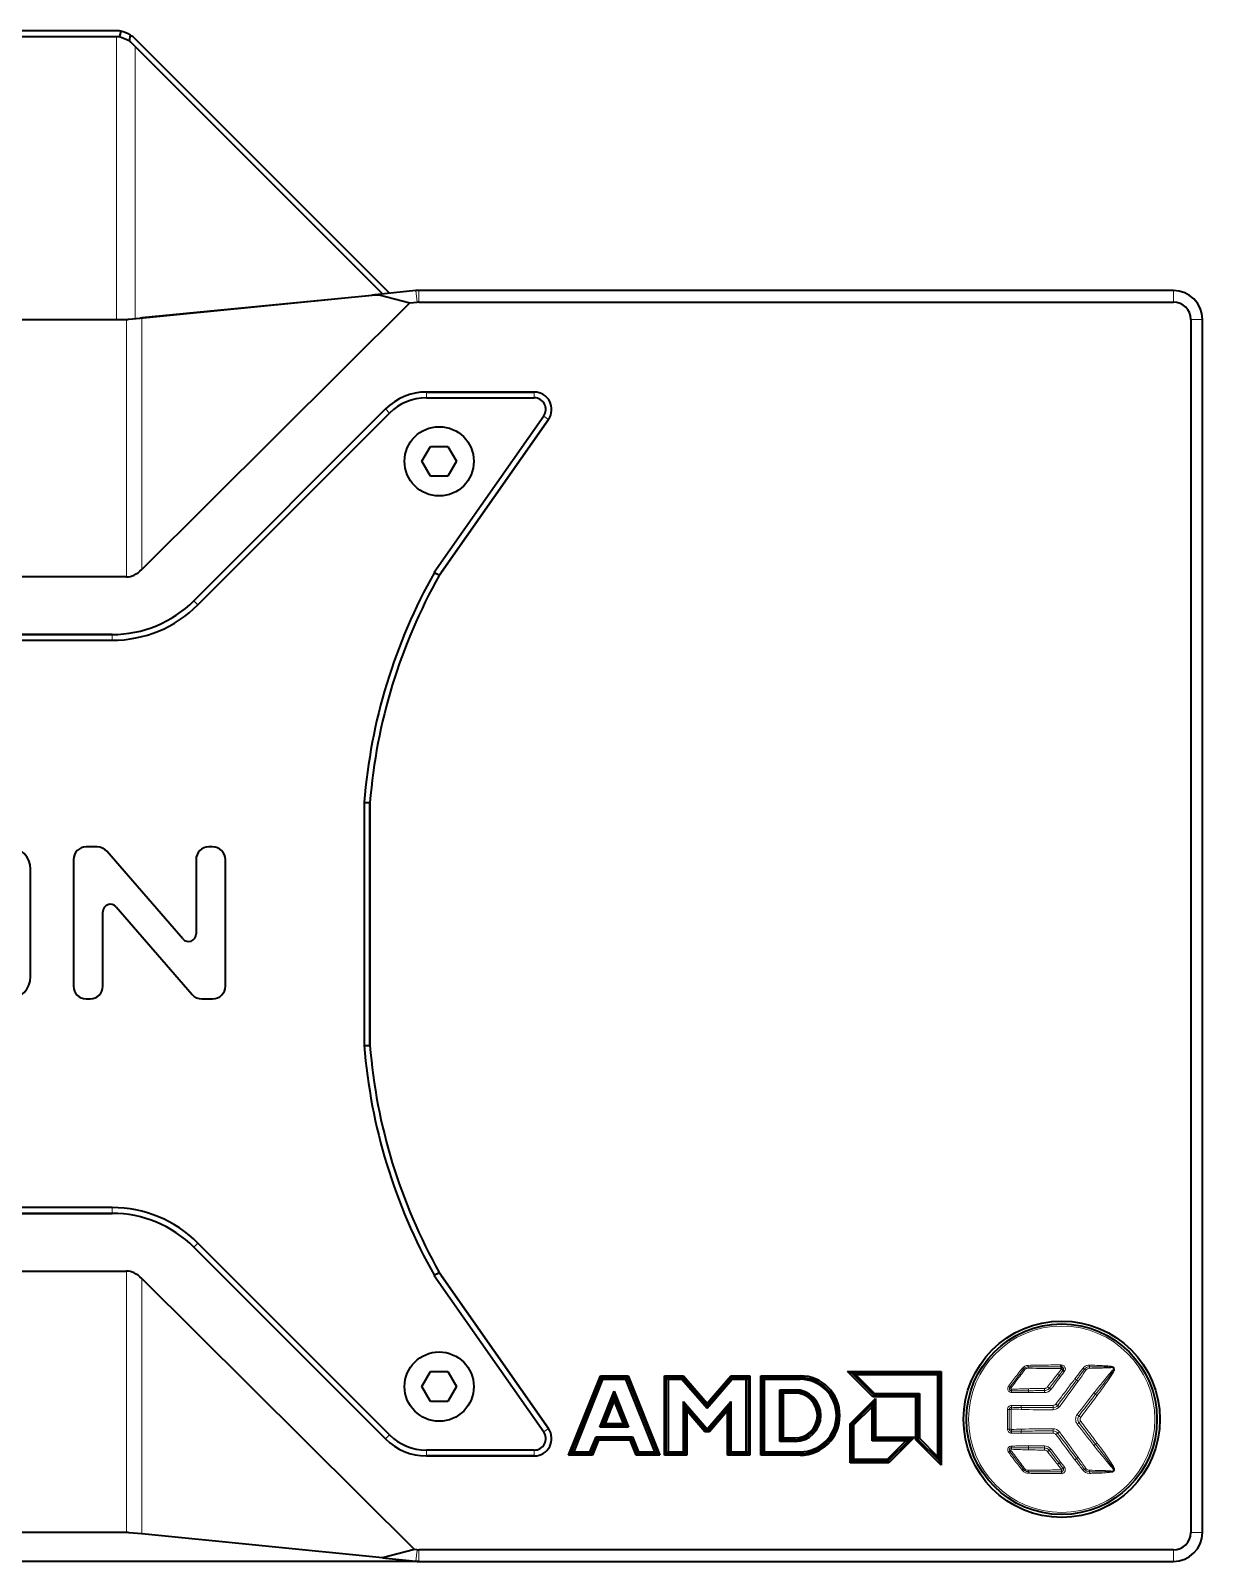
# Model space of a CAD drawing. Header units: millimetres. Extents: x 15 to 307, y 23 to 188.
# Drawn here: x 205.9 to 307.4, y 53.5 to 186.1 of the extents above; entities that cross this region are included whole.
import ezdxf

# ---------------------------------------------------------------- set-up
doc = ezdxf.new("R2010")
doc.units = ezdxf.units.MM
doc.header["$LTSCALE"] = 12.7
doc.layers.add('TANGENT_LINES', color=7, linetype='Continuous', lineweight=15)
doc.layers.add('Visible', color=7, linetype='Continuous', lineweight=40)

msp = doc.modelspace()

# ---------------------------------------------------------------- linework, layer by layer
at = {"layer": 'TANGENT_LINES'}
for p, q in [((213.31, 185.55), (213.31, 161.05)), ((214.94, 161.12), (214.94, 184.67)), ((239.25, 163.54), (239.35, 162.55)), ((239.5, 163.55), (239.5, 162.55)), ((304.87, 163.55), (304.87, 162.55)), ((214.19, 161.05), (214.19, 138.76)), ((215.51, 139.4), (215.51, 161.18)), ((307.37, 161.05), (306.37, 161.05)), ((240.16, 154.76), (240.16, 154.26)), ((249.51, 154.76), (249.51, 154.26)), ((236.62, 153.29), (236.98, 152.94)), ((250.74, 152.39), (250.33, 152.68)), ((220.02, 136.68), (220.37, 136.33)), ((212.95, 133.76), (212.95, 133.26)), ((212.95, 83.64), (212.95, 84.14)), ((220.02, 80.72), (220.37, 81.07)), ((214.19, 78.64), (214.19, 56)), ((215.51, 55.88), (215.51, 78)), ((292.29, 70.23), (292.3, 70.35)), ((297.59, 70.22), (297.59, 70.35)), ((299.55, 70.33), (299.55, 70.29)), ((272.53, 69.41), (272.53, 69.56)), ((272.53, 69.26), (272.53, 69.41)), ((291.96, 70.07), (291.87, 70.14)), ((294.82, 69.71), (294.96, 69.61)), ((296.48, 69.22), (296.62, 69.12)), ((297.28, 70.05), (297.16, 70.14)), ((299.64, 70.1), (299.68, 70.06)), ((272.09, 68.21), (272.09, 68.36)), ((272.09, 68.06), (272.09, 68.21)), ((290.79, 68.5), (290.69, 68.57)), ((290.83, 68.41), (290.84, 68.27)), ((292.3, 68.28), (292.3, 68.46)), ((293.69, 68.48), (293.7, 68.29)), ((293.96, 68.61), (294.11, 68.5)), ((297.98, 68.09), (298.12, 67.98)), ((290.8, 66.66), (290.65, 66.66)), ((290.83, 66.69), (290.84, 66.85)), ((291.69, 66.66), (291.7, 66.84)), ((294.44, 66.63), (294.44, 66.82)), ((294.99, 66.9), (294.84, 67.01)), ((250.74, 65.01), (250.33, 64.72)), ((290.8, 64.96), (290.65, 64.96)), ((291.7, 64.78), (291.69, 64.96)), ((294.44, 64.99), (294.44, 64.8)), ((296.53, 66.22), (296.68, 66.11)), ((296.53, 65.4), (296.68, 65.51)), ((236.62, 64.11), (236.98, 64.46)), ((272.09, 64.04), (272.09, 64.19)), ((272.09, 63.89), (272.09, 64.04)), ((290.83, 64.93), (290.84, 64.77)), ((294.99, 64.72), (294.84, 64.6)), ((298.12, 63.64), (297.98, 63.53)), ((240.16, 62.64), (240.16, 63.14)), ((249.51, 62.64), (249.51, 63.14)), ((272.53, 62.84), (272.53, 62.99)), ((272.53, 62.69), (272.53, 62.84)), ((290.79, 63.12), (290.69, 63.04)), ((290.83, 63.21), (290.84, 63.35)), ((292.3, 63.16), (292.3, 63.34)), ((293.7, 63.32), (293.69, 63.14)), ((294.11, 63.12), (293.96, 63.01)), ((296.62, 62.5), (296.48, 62.4)), ((291.96, 61.55), (291.87, 61.48)), ((292.29, 61.39), (292.3, 61.27)), ((294.96, 62.01), (294.82, 61.91)), ((295.16, 61.42), (295.16, 61.27)), ((295.18, 61.46), (295.31, 61.57)), ((297.28, 61.56), (297.16, 61.48)), ((297.59, 61.4), (297.59, 61.27)), ((299.55, 61.33), (299.55, 61.29)), ((299.64, 61.52), (299.68, 61.56)), ((307.37, 56), (306.37, 56)), ((239.25, 53.52), (239.35, 54.51)), ((239.5, 53.5), (239.5, 54.5)), ((304.87, 53.5), (304.87, 54.5))]:
    msp.add_line(p, q, dxfattribs=at)
msp.add_circle((295.19, 65.81), 8.07, dxfattribs=at)
for centre, radius, start, end in [((292.32, 69.78), 0.698, 92.0702, 141.7724), ((297.59, 69.81), 0.544, 90.0614, 142.2859), ((295.22, 199.66), 129.46, 268.7067, 269.9736), ((295.16, 70.17), 0.0239, 321.1146, 89.984), ((297.6, 69.83), 0.394, 91.4676, 144.6066), ((293.69, 68.83), 0.71, 270.2967, 322.6079), ((296.82, 240.15), 173.56, 268.0237, 268.3083), ((294.44, 67.31), 0.497, 270.2288, 322.7133), ((294.44, 67.32), 0.691, 270.2085, 322.7335), ((296.82, -108.53), 173.56, 91.6917, 91.9763), ((294.44, 64.3), 0.691, 37.2665, 89.7915), ((294.44, 64.3), 0.497, 37.2868, 89.7713), ((293.69, 62.79), 0.71, 37.3547, 89.6656), ((297.59, 61.81), 0.543, 217.6277, 270.0248), ((297.6, 61.79), 0.394, 215.3934, 268.5324)]:
    msp.add_arc(centre, radius, start, end, dxfattribs=at)
at = {"layer": 'TANGENT_LINES', "extrusion": (0, 0, -1)}
for centre, major_axis, ratio, start_param, end_param in [((292.3, 70.47), (0.006, -0.2), 0.040431, 0.933022, 1.640532), ((299.73, 70.02), (-0.179, 0.089), 0.084993, 1.279042, 1.603028), ((290.59, 68.65), (0.16, -0.12), 0.007068, 0.90622, 1.649932), ((290.84, 67), (0.003, -0.2), 0.063582, 0.675252, 1.589362), ((294.45, 67.01), (0, -0.2), 0.010968, 0.290766, 1.588415), ((290.5, 64.96), (0.2, 0.001), 0.01221, 0.730487, 1.639739), ((296.83, 65.99), (-0.16, 0.121), 0.016633, 0.304716, 1.588415), ((294.68, 64.49), (0.16, 0.121), 0.010968, 0.290766, 1.588415), ((290.84, 63.49), (0.006, -0.2), 0.064817, 0.772266, 1.538571), ((293.7, 63.51), (0, -0.2), 0.021945, 0.398662, 1.537022), ((294.26, 63.23), (0.16, 0.121), 0.021945, 1.60457, 2.742931), ((291.78, 61.42), (0.158, 0.123), 0.020028, 0.960252, 1.650096), ((297.04, 61.39), (0.157, 0.124), 0.067609, 0.737154, 1.589908), ((297.59, 61.14), (-0.004, 0.2), 0.033835, 0.858548, 1.640137), ((299.54, 61.25), (-0.035, 0.197), 0.051306, 1.376068, 1.647923)]:
    msp.add_ellipse(centre, major_axis=major_axis, ratio=ratio, start_param=start_param, end_param=end_param, dxfattribs=at)
at = {"layer": 'TANGENT_LINES'}
for centre, major_axis, ratio, start_param, end_param in [((297.59, 70.48), (-0.004, -0.2), 0.033835, 0.858548, 1.640137), ((299.54, 70.37), (-0.035, -0.197), 0.051306, 1.376068, 1.647923), ((291.78, 70.2), (0.158, -0.123), 0.020028, 0.960252, 1.650096), ((295.1, 69.5), (0.16, -0.121), 0.042379, 1.60457, 2.617474), ((296.34, 69.32), (0.16, -0.121), 0.051231, 0.524358, 1.588415), ((297.04, 70.22), (0.157, -0.124), 0.067609, 0.737154, 1.589908), ((293.7, 68.11), (0, 0.2), 0.021945, 0.398662, 1.537022), ((294.26, 68.39), (0.16, -0.121), 0.021945, 1.60457, 2.74293), ((298.25, 67.87), (0.16, -0.121), 0.051231, 1.553178, 2.617235), ((290.5, 66.66), (0.2, -0.001), 0.01221, 0.730487, 1.639739), ((161.81, 65.81), (128.99, 0.5), 0.999999, 6.272726, 6.285936), ((291.7, 67.01), (0, 0.2), 0.051231, 1.553178, 2.617235), ((294.68, 67.13), (0.16, -0.121), 0.010968, 0.290766, 1.588415), ((296.83, 65.63), (-0.16, -0.121), 0.016633, 0.304716, 1.588415), ((290.84, 64.62), (0.003, 0.2), 0.063582, 0.675252, 1.589362), ((291.7, 64.61), (0, 0.2), 0.051231, 0.524358, 1.588415), ((294.45, 64.61), (0, 0.2), 0.010968, 0.290766, 1.588415), ((298.25, 63.75), (-0.16, -0.121), 0.051231, 0.524358, 1.588415), ((290.59, 62.97), (0.16, 0.12), 0.007068, 0.90622, 1.649932), ((296.34, 62.3), (-0.16, -0.121), 0.051231, 1.553178, 2.617235), ((292.3, 61.15), (0.006, 0.2), 0.040431, 0.933022, 1.640532), ((295.1, 62.12), (-0.16, -0.121), 0.042379, 0.524117, 1.537022), ((295.16, 61.12), (0, 0.2), 0.000516, 0.713149, 1.639711), ((299.73, 61.6), (-0.179, -0.089), 0.084993, 1.279042, 1.603028)]:
    msp.add_ellipse(centre, major_axis=major_axis, ratio=ratio, start_param=start_param, end_param=end_param, dxfattribs=at)
for points, knots in [([(292.3, 70.35), (292.24, 70.34), (292.14, 70.33), (291.99, 70.26), (291.91, 70.18), (291.87, 70.14)], [0, 0, 0, 0, 0.331405, 0.659574, 1, 1, 1, 1]), ([(295.15, 70.51), (294.98, 70.51), (294.6, 70.51), (293.83, 70.51), (293.07, 70.5), (292.55, 70.49), (292.29, 70.48)], [0, 0, 0, 0, 0.219361, 0.479264, 0.73914, 1, 1, 1, 1]), ([(295.15, 70.35), (295.06, 70.35), (294.76, 70.35), (293.06, 70.35), (292.52, 70.35), (292.3, 70.35)], [0, 0, 0, 0, 0.217385, 0.683057, 1, 1, 1, 1]), ([(295.44, 69.97), (295.46, 70), (295.5, 70.06), (295.51, 70.18), (295.49, 70.26), (295.45, 70.36), (295.37, 70.45), (295.27, 70.5), (295.19, 70.51), (295.15, 70.51)], [0, 0, 0, 0, 0.144057, 0.29213, 0.416399, 0.558589, 0.706722, 0.854918, 1, 1, 1, 1]), ([(295.31, 70.05), (295.32, 70.07), (295.34, 70.1), (295.35, 70.17), (295.34, 70.21), (295.32, 70.27), (295.27, 70.31), (295.22, 70.34), (295.17, 70.35), (295.15, 70.35)], [0, 0, 0, 0, 0.143633, 0.291353, 0.415378, 0.557351, 0.705328, 0.853427, 1, 1, 1, 1]), ([(297.59, 70.49), (297.52, 70.49), (297.4, 70.48), (297.28, 70.43), (297.17, 70.37), (297.09, 70.29), (297.04, 70.24)], [0, 0, 0, 0, 0.285066, 0.50192, 0.72184, 1, 1, 1, 1]), ([(299.55, 70.38), (299.43, 70.4), (299.18, 70.43), (298.83, 70.45), (298.21, 70.48), (297.8, 70.49), (297.59, 70.49)], [0, 0, 0, 0, 0.21823, 0.431569, 0.714832, 1, 1, 1, 1]), ([(299.55, 70.33), (299.55, 70.33), (299.54, 70.33), (299.13, 70.34), (298.83, 70.34), (298.29, 70.35), (297.59, 70.35), (297.59, 70.35), (297.59, 70.35)], [0, 0, 0, 0, 0.002779, 0.219177, 0.431346, 0.713274, 0.997221, 1, 1, 1, 1]), ([(297.59, 70.22), (297.92, 70.23), (298.43, 70.24), (299.08, 70.26), (299.41, 70.27), (299.55, 70.29)], [0, 0, 0, 0, 0.0979316, 0.1538925, 0.1958631, 0.1958631, 0.1958631, 0.1958631]), ([(299.74, 70.03), (299.75, 70.04), (299.76, 70.06), (299.77, 70.14), (299.75, 70.23), (299.7, 70.3), (299.64, 70.36), (299.58, 70.37), (299.55, 70.38)], [0, 0, 0, 0, 0.104518, 0.277106, 0.461996, 0.643073, 0.823101, 1, 1, 1, 1]), ([(299.68, 70.06), (299.68, 70.06), (299.68, 70.06), (299.7, 70.08), (299.71, 70.13), (299.7, 70.19), (299.7, 70.2), (299.67, 70.27), (299.62, 70.3), (299.61, 70.31), (299.55, 70.33), (299.55, 70.33), (299.55, 70.33)], [0, 0, 0, 0, 0.004727, 0.092912, 0.241093, 0.38742, 0.457443, 0.620545, 0.765867, 0.838124, 0.99527, 1, 1, 1, 1]), ([(299.55, 70.29), (299.59, 70.29), (299.66, 70.25), (299.67, 70.16), (299.66, 70.12), (299.64, 70.1)], [0, 0, 0, 0, 0.01336491, 0.01909273, 0.02672982, 0.02672982, 0.02672982, 0.02672982]), ([(291.77, 70.22), (291.74, 70.17), (291.64, 70.06), (291.28, 69.58), (290.94, 69.14), (290.7, 68.82), (290.58, 68.66)], [0, 0, 0, 0, 0.158447, 0.438705, 0.718974, 1, 1, 1, 1]), ([(291.87, 70.14), (291.73, 69.95), (291.45, 69.58), (291.1, 69.11), (290.83, 68.76), (290.69, 68.57)], [0, 0, 0, 0, 0.344596, 0.660502, 1, 1, 1, 1]), ([(290.79, 68.5), (290.93, 68.68), (291.2, 69.04), (291.55, 69.51), (291.82, 69.88), (291.96, 70.07)], [0, 0, 0, 0, 0.339504, 0.655405, 1, 1, 1, 1]), ([(291.96, 70.07), (291.99, 70.1), (292.05, 70.17), (292.17, 70.22), (292.25, 70.23), (292.29, 70.23)], [0, 0, 0, 0, 0.340353, 0.669828, 1, 1, 1, 1]), ([(294.82, 69.71), (294.65, 69.5), (294.33, 69.09), (294.08, 68.76), (293.96, 68.61)], [0, 0, 0, 0, 0.536721, 1, 1, 1, 1]), ([(294.11, 68.5), (294.21, 68.63), (294.42, 68.9), (294.96, 69.6), (294.96, 69.61), (294.96, 69.61)], [0, 0, 0, 0, 0.460227, 0.993214, 1, 1, 1, 1]), ([(294.25, 68.39), (294.26, 68.41), (294.3, 68.45), (294.64, 68.9), (294.85, 69.19), (295.01, 69.4), (295.09, 69.51)], [0, 0, 0, 0, 0.112882, 0.440818, 0.721582, 1, 1, 1, 1]), ([(296.34, 69.33), (296.19, 69.13), (295.86, 68.69), (295.16, 67.76), (294.83, 67.33), (294.68, 67.13)], [0, 0, 0, 0, 0.311612, 0.690158, 1, 1, 1, 1]), ([(295.18, 70.16), (295.14, 70.11), (295.05, 70), (294.91, 69.82), (294.82, 69.71)], [0, 0, 0, 0, 0.418511, 1, 1, 1, 1]), ([(296.48, 69.22), (296.48, 69.22), (296.48, 69.22), (295.91, 68.44), (295.41, 67.78), (294.84, 67.01), (294.84, 67.01), (294.84, 67.01)], [0, 0, 0, 0, 0.002696, 0.312734, 0.689243, 0.997304, 1, 1, 1, 1]), ([(294.96, 69.61), (295.04, 69.71), (295.18, 69.89), (295.27, 70.01), (295.31, 70.05)], [0, 0, 0, 0, 0.579594, 1, 1, 1, 1]), ([(295.09, 69.51), (295.12, 69.54), (295.18, 69.62), (295.32, 69.8), (295.4, 69.91), (295.44, 69.97)], [0, 0, 0, 0, 0.287118, 0.65243, 1, 1, 1, 1]), ([(297.04, 70.24), (296.97, 70.14), (296.82, 69.95), (296.59, 69.66), (296.39, 69.39), (296.35, 69.34), (296.34, 69.33)], [0, 0, 0, 0, 0.288801, 0.593733, 0.866639, 1, 1, 1, 1]), ([(297.16, 70.14), (297.16, 70.14), (297.16, 70.14), (296.91, 69.81), (296.73, 69.55), (296.54, 69.3), (296.48, 69.22), (296.48, 69.22), (296.48, 69.22)], [0, 0, 0, 0, 0.003721, 0.290329, 0.593005, 0.863928, 0.996278, 1, 1, 1, 1]), ([(299.64, 70.1), (299.51, 69.96), (299.23, 69.63), (298.68, 68.96), (298.25, 68.43), (297.98, 68.09)], [0, 0, 0, 0, 0.0558633, 0.1303478, 0.2606956, 0.2606956, 0.2606956, 0.2606956]), ([(298.12, 67.98), (298.12, 67.98), (298.12, 67.98), (298.58, 68.57), (298.98, 69.1), (299.44, 69.69), (299.68, 70.06), (299.68, 70.06), (299.68, 70.06)], [0, 0, 0, 0, 0.002416, 0.252013, 0.530537, 0.810984, 0.997585, 1, 1, 1, 1]), ([(298.26, 67.88), (298.39, 68.04), (298.65, 68.4), (299.11, 69.02), (299.56, 69.7), (299.69, 69.94), (299.74, 70.03)], [0, 0, 0, 0, 0.250489, 0.530089, 0.811837, 1, 1, 1, 1]), ([(290.58, 68.66), (290.57, 68.64), (290.55, 68.61), (290.51, 68.51), (290.51, 68.4), (290.55, 68.29), (290.62, 68.2), (290.72, 68.14), (290.8, 68.14), (290.83, 68.13)], [0, 0, 0, 0, 0.10047, 0.251704, 0.401351, 0.551003, 0.702238, 0.853802, 1, 1, 1, 1]), ([(290.69, 68.57), (290.68, 68.55), (290.66, 68.52), (290.65, 68.45), (290.66, 68.41), (290.68, 68.35), (290.72, 68.31), (290.77, 68.28), (290.82, 68.27), (290.84, 68.27)], [0, 0, 0, 0, 0.152345, 0.29792, 0.414679, 0.559592, 0.704248, 0.850503, 1, 1, 1, 1]), ([(290.83, 68.41), (290.83, 68.41), (290.81, 68.41), (290.8, 68.42), (290.79, 68.43), (290.78, 68.45), (290.78, 68.46), (290.78, 68.48), (290.78, 68.49), (290.79, 68.5)], [0, 0, 0, 0, 0.144103, 0.288165, 0.430104, 0.572044, 0.693433, 0.848203, 1, 1, 1, 1]), ([(292.3, 68.46), (292.04, 68.45), (291.53, 68.44), (291.06, 68.42), (290.83, 68.41)], [0, 0, 0, 0, 0.51255, 1, 1, 1, 1]), ([(290.84, 68.27), (290.84, 68.26), (290.83, 68.24), (290.83, 68.21), (290.83, 68.17), (290.83, 68.14), (290.83, 68.13)], [0, 0, 0, 0, 0.231271, 0.478473, 0.736375, 1, 1, 1, 1]), ([(290.83, 68.13), (290.92, 68.13), (291.12, 68.12), (291.49, 68.12), (292.09, 68.12), (292.24, 68.12), (292.3, 68.12)], [0, 0, 0, 0, 0.220578, 0.486433, 0.811722, 1, 1, 1, 1]), ([(290.84, 68.27), (291.07, 68.27), (291.54, 68.27), (292.04, 68.28), (292.3, 68.28)], [0, 0, 0, 0, 0.487458, 1, 1, 1, 1]), ([(293.69, 68.48), (293.42, 68.47), (292.9, 68.47), (292.49, 68.46), (292.3, 68.46)], [0, 0, 0, 0, 0.536671, 1, 1, 1, 1]), ([(292.3, 68.28), (292.49, 68.28), (292.91, 68.29), (293.42, 68.29), (293.7, 68.29)], [0, 0, 0, 0, 0.463256, 1, 1, 1, 1]), ([(292.3, 68.28), (292.3, 68.27), (292.3, 68.25), (292.3, 68.21), (292.3, 68.17), (292.3, 68.13), (292.3, 68.12)], [0, 0, 0, 0, 0.215397, 0.460599, 0.725241, 1, 1, 1, 1]), ([(292.3, 68.12), (292.4, 68.12), (292.61, 68.12), (292.98, 68.12), (293.55, 68.12), (293.66, 68.12), (293.69, 68.12)], [0, 0, 0, 0, 0.238716, 0.513591, 0.841317, 1, 1, 1, 1]), ([(293.96, 68.61), (293.94, 68.59), (293.9, 68.54), (293.8, 68.49), (293.73, 68.48), (293.69, 68.48)], [0, 0, 0, 0, 0.326597, 0.666411, 1, 1, 1, 1]), ([(293.7, 68.29), (293.75, 68.3), (293.86, 68.31), (294.01, 68.39), (294.08, 68.46), (294.11, 68.5)], [0, 0, 0, 0, 0.334999, 0.671879, 1, 1, 1, 1]), ([(296.68, 66.11), (296.68, 66.11), (296.68, 66.11), (297.25, 66.85), (297.54, 67.23), (298.12, 67.98), (298.12, 67.98), (298.12, 67.98)], [0, 0, 0, 0, 0.002894, 0.332688, 0.665606, 0.997106, 1, 1, 1, 1]), ([(296.84, 65.99), (296.99, 66.2), (297.31, 66.61), (297.79, 67.25), (298.1, 67.67), (298.26, 67.88)], [0, 0, 0, 0, 0.33182, 0.666671, 1, 1, 1, 1]), ([(290.83, 67.01), (290.79, 67), (290.71, 66.99), (290.6, 66.92), (290.56, 66.88), (290.5, 66.78), (290.49, 66.7), (290.49, 66.66)], [0, 0, 0, 0, 0.217903, 0.429672, 0.579497, 0.789303, 1, 1, 1, 1]), ([(290.49, 66.66), (290.49, 66.62), (290.49, 66.48), (290.49, 65.69), (290.49, 65.2), (290.49, 64.96)], [0, 0, 0, 0, 0.189503, 0.593952, 1, 1, 1, 1]), ([(290.84, 66.85), (290.84, 66.85), (290.84, 66.85), (290.76, 66.84), (290.72, 66.8), (290.69, 66.78), (290.66, 66.73), (290.65, 66.66), (290.65, 66.66), (290.65, 66.66)], [0, 0, 0, 0, 0.006408, 0.220415, 0.430973, 0.578854, 0.785065, 0.993587, 1, 1, 1, 1]), ([(290.65, 66.66), (290.65, 66.66), (290.65, 66.66), (290.65, 66.42), (290.65, 65.82), (290.65, 64.96), (290.65, 64.96), (290.65, 64.96)], [0, 0, 0, 0, 0.003559, 0.191694, 0.593281, 0.996441, 1, 1, 1, 1]), ([(290.8, 66.66), (290.8, 66.67), (290.81, 66.68), (290.82, 66.69), (290.83, 66.69)], [0, 0, 0, 0, 0.00199967, 0.004665896, 0.004665896, 0.004665896, 0.004665896]), ([(291.69, 67.01), (291.67, 67.01), (291.6, 67.01), (291.22, 67.01), (291.01, 67.01), (290.89, 67.01), (290.83, 67.01)], [0, 0, 0, 0, 0.161305, 0.506265, 0.769845, 1, 1, 1, 1]), ([(291.7, 66.84), (291.7, 66.84), (291.7, 66.84), (291.59, 66.84), (291.22, 66.84), (291.04, 66.84), (290.84, 66.85), (290.84, 66.85), (290.84, 66.85)], [0, 0, 0, 0, 0.004279, 0.164182, 0.506239, 0.767576, 0.995721, 1, 1, 1, 1]), ([(294.44, 67.01), (294.26, 67.01), (293.85, 67.01), (293.07, 67.01), (292.2, 67.01), (291.85, 67.01), (291.69, 67.01)], [0, 0, 0, 0, 0.231259, 0.50174, 0.785723, 1, 1, 1, 1]), ([(294.44, 66.82), (294.44, 66.82), (294.44, 66.82), (293.76, 66.82), (293.08, 66.82), (292.29, 66.83), (291.7, 66.84), (291.7, 66.84), (291.7, 66.84)], [0, 0, 0, 0, 0.002341, 0.232423, 0.501603, 0.784305, 0.997659, 1, 1, 1, 1]), ([(294.68, 67.13), (294.67, 67.11), (294.63, 67.07), (294.54, 67.02), (294.48, 67.02), (294.44, 67.01)], [0, 0, 0, 0, 0.30611, 0.652811, 1, 1, 1, 1]), ([(290.49, 64.96), (290.49, 64.93), (290.49, 64.88), (290.53, 64.78), (290.62, 64.69), (290.64, 64.67), (290.75, 64.62), (290.8, 64.61), (290.83, 64.61)], [0, 0, 0, 0, 0.150139, 0.34467, 0.539207, 0.637538, 0.832506, 1, 1, 1, 1]), ([(290.65, 64.96), (290.65, 64.96), (290.65, 64.96), (290.66, 64.91), (290.67, 64.86), (290.72, 64.81), (290.73, 64.8), (290.78, 64.77), (290.84, 64.77), (290.84, 64.77), (290.84, 64.77)], [0, 0, 0, 0, 0.005939, 0.154022, 0.347059, 0.539021, 0.635999, 0.829434, 0.994066, 1, 1, 1, 1]), ([(290.83, 64.93), (290.82, 64.93), (290.81, 64.93), (290.8, 64.95), (290.8, 64.96)], [0, 0, 0, 0, 0.001999665, 0.004665885, 0.004665885, 0.004665885, 0.004665885]), ([(296.68, 65.51), (296.68, 65.51), (296.68, 65.51), (296.59, 65.65), (296.58, 65.8), (296.58, 65.95), (296.68, 66.11), (296.68, 66.11), (296.68, 66.11)], [0, 0, 0, 0, 0.004819, 0.242288, 0.492974, 0.744031, 0.995181, 1, 1, 1, 1]), ([(298.12, 63.64), (298.12, 63.64), (298.12, 63.64), (297.66, 64.23), (297.25, 64.77), (296.68, 65.51), (296.68, 65.51), (296.68, 65.51)], [0, 0, 0, 0, 0.002908, 0.293768, 0.664753, 0.997092, 1, 1, 1, 1]), ([(296.84, 65.63), (296.82, 65.65), (296.79, 65.7), (296.77, 65.8), (296.78, 65.9), (296.82, 65.96), (296.84, 65.99)], [0, 0, 0, 0, 0.23964, 0.493045, 0.74638, 1, 1, 1, 1]), ([(298.26, 63.74), (298.15, 63.89), (297.9, 64.23), (297.31, 65.01), (296.99, 65.43), (296.84, 65.63)], [0, 0, 0, 0, 0.292468, 0.665607, 1, 1, 1, 1]), ([(290.83, 64.61), (290.83, 64.61), (290.85, 64.61), (291.1, 64.61), (291.3, 64.61), (291.55, 64.61), (291.69, 64.61)], [0, 0, 0, 0, 0.081781, 0.357874, 0.633993, 1, 1, 1, 1]), ([(290.84, 64.77), (290.84, 64.77), (290.84, 64.77), (291.13, 64.77), (291.25, 64.78), (291.7, 64.78), (291.7, 64.78), (291.7, 64.78)], [0, 0, 0, 0, 0.004811, 0.311389, 0.605424, 0.995189, 1, 1, 1, 1]), ([(291.69, 64.61), (291.85, 64.61), (292.2, 64.61), (293.07, 64.61), (293.85, 64.61), (294.26, 64.61), (294.44, 64.61)], [0, 0, 0, 0, 0.214277, 0.49826, 0.768741, 1, 1, 1, 1]), ([(291.7, 64.78), (291.7, 64.78), (291.7, 64.78), (292.29, 64.79), (293.08, 64.8), (293.76, 64.8), (294.44, 64.8), (294.44, 64.8), (294.44, 64.8)], [0, 0, 0, 0, 0.002341, 0.215694, 0.498397, 0.767577, 0.997659, 1, 1, 1, 1]), ([(294.44, 64.61), (294.47, 64.6), (294.52, 64.6), (294.62, 64.56), (294.66, 64.51), (294.68, 64.49)], [0, 0, 0, 0, 0.30611, 0.652811, 1, 1, 1, 1]), ([(294.68, 64.49), (294.75, 64.4), (294.92, 64.18), (295.4, 63.54), (295.86, 62.92), (296.18, 62.5), (296.34, 62.29)], [0, 0, 0, 0, 0.185967, 0.457756, 0.7295, 1, 1, 1, 1]), ([(294.84, 64.6), (294.84, 64.6), (294.84, 64.6), (295.11, 64.24), (295.56, 63.65), (295.94, 63.13), (296.48, 62.4), (296.48, 62.4), (296.48, 62.4)], [0, 0, 0, 0, 0.002351, 0.187362, 0.457826, 0.728322, 0.997649, 1, 1, 1, 1]), ([(299.68, 61.56), (299.68, 61.56), (299.68, 61.56), (299.44, 61.91), (298.99, 62.5), (298.59, 63.04), (298.12, 63.64), (298.12, 63.64), (298.12, 63.64)], [0, 0, 0, 0, 0.002418, 0.184787, 0.464665, 0.745217, 0.997581, 1, 1, 1, 1]), ([(299.74, 61.59), (299.69, 61.68), (299.57, 61.91), (299.12, 62.58), (298.66, 63.21), (298.39, 63.57), (298.26, 63.74)], [0, 0, 0, 0, 0.183893, 0.465093, 0.746725, 1, 1, 1, 1]), ([(290.83, 63.49), (290.81, 63.49), (290.78, 63.48), (290.67, 63.45), (290.59, 63.38), (290.53, 63.28), (290.51, 63.19), (290.51, 63.08), (290.56, 62.98), (290.57, 62.97), (290.58, 62.96)], [0, 0, 0, 0, 0.097769, 0.239703, 0.38126, 0.522878, 0.653865, 0.79651, 0.939267, 1, 1, 1, 1]), ([(290.58, 62.96), (290.61, 62.92), (290.7, 62.8), (291.06, 62.32), (291.4, 61.88), (291.65, 61.56), (291.77, 61.4)], [0, 0, 0, 0, 0.158457, 0.438727, 0.718993, 1, 1, 1, 1]), ([(290.84, 63.35), (290.82, 63.35), (290.78, 63.34), (290.72, 63.31), (290.68, 63.27), (290.66, 63.21), (290.65, 63.15), (290.66, 63.09), (290.68, 63.06), (290.69, 63.04)], [0, 0, 0, 0, 0.13994, 0.285729, 0.43301, 0.573255, 0.720627, 0.865415, 1, 1, 1, 1]), ([(290.69, 63.04), (290.96, 62.68), (291.42, 62.08), (291.8, 61.58), (291.85, 61.5), (291.87, 61.48)], [0, 0, 0, 0, 0.513415, 0.858308, 1, 1, 1, 1]), ([(290.79, 63.12), (290.79, 63.12), (290.78, 63.13), (290.78, 63.15), (290.78, 63.17), (290.79, 63.19), (290.8, 63.2), (290.82, 63.21), (290.83, 63.21), (290.83, 63.21)], [0, 0, 0, 0, 0.132577, 0.286093, 0.439774, 0.576382, 0.721026, 0.86551, 1, 1, 1, 1]), ([(291.96, 61.55), (291.95, 61.57), (291.89, 61.65), (291.52, 62.15), (291.06, 62.76), (290.79, 63.12)], [0, 0, 0, 0, 0.141695, 0.486586, 1, 1, 1, 1]), ([(292.3, 63.5), (292.27, 63.5), (292.18, 63.5), (291.6, 63.5), (291.24, 63.5), (290.97, 63.49), (290.83, 63.49)], [0, 0, 0, 0, 0.139035, 0.4601, 0.729613, 1, 1, 1, 1]), ([(290.83, 63.21), (291.1, 63.2), (291.61, 63.18), (292.07, 63.17), (292.3, 63.16)], [0, 0, 0, 0, 0.515443, 1, 1, 1, 1]), ([(292.3, 63.34), (292.08, 63.34), (291.61, 63.34), (291.1, 63.35), (290.84, 63.35)], [0, 0, 0, 0, 0.484547, 1, 1, 1, 1]), ([(293.69, 63.5), (293.66, 63.5), (293.55, 63.5), (292.98, 63.5), (292.61, 63.5), (292.4, 63.5), (292.3, 63.5)], [0, 0, 0, 0, 0.158685, 0.48641, 0.761284, 1, 1, 1, 1]), ([(292.3, 63.5), (292.3, 63.49), (292.3, 63.45), (292.3, 63.41), (292.3, 63.37), (292.3, 63.35), (292.3, 63.34)], [0, 0, 0, 0, 0.274759, 0.539401, 0.784603, 1, 1, 1, 1]), ([(293.7, 63.32), (293.58, 63.33), (293.27, 63.33), (292.67, 63.33), (292.3, 63.34)], [0, 0, 0, 0, 0.388174, 1, 1, 1, 1]), ([(292.3, 63.16), (292.58, 63.16), (293.09, 63.15), (293.5, 63.14), (293.69, 63.14)], [0, 0, 0, 0, 0.536674, 1, 1, 1, 1]), ([(293.69, 63.14), (293.73, 63.14), (293.8, 63.13), (293.9, 63.08), (293.94, 63.03), (293.96, 63.01)], [0, 0, 0, 0, 0.32862, 0.68503, 1, 1, 1, 1]), ([(294.11, 63.12), (294.08, 63.15), (294.02, 63.23), (293.85, 63.31), (293.75, 63.32), (293.7, 63.32)], [0, 0, 0, 0, 0.316619, 0.669958, 1, 1, 1, 1]), ([(293.96, 63.01), (294.13, 62.79), (294.45, 62.38), (294.71, 62.06), (294.82, 61.91)], [0, 0, 0, 0, 0.536719, 1, 1, 1, 1]), ([(294.96, 62.01), (294.84, 62.16), (294.59, 62.49), (294.28, 62.9), (294.11, 63.12)], [0, 0, 0, 0, 0.463207, 1, 1, 1, 1]), ([(295.09, 62.11), (295.05, 62.16), (294.96, 62.29), (294.73, 62.59), (294.38, 63.06), (294.29, 63.18), (294.25, 63.22)], [0, 0, 0, 0, 0.200767, 0.473241, 0.805983, 1, 1, 1, 1]), ([(296.48, 62.4), (296.48, 62.4), (296.48, 62.4), (296.67, 62.14), (296.88, 61.85), (297.16, 61.48), (297.16, 61.48), (297.16, 61.48)], [0, 0, 0, 0, 0.004179, 0.2766, 0.656886, 0.995821, 1, 1, 1, 1]), ([(297.98, 63.53), (298.25, 63.19), (298.64, 62.71), (299.12, 62.13), (299.39, 61.8), (299.56, 61.61), (299.64, 61.52)], [0, 0, 0, 0, 0.1303478, 0.1862112, 0.2234534, 0.2606956, 0.2606956, 0.2606956, 0.2606956]), ([(291.77, 61.4), (291.8, 61.37), (291.86, 61.3), (291.96, 61.23), (292.07, 61.17), (292.21, 61.15), (292.29, 61.14)], [0, 0, 0, 0, 0.24327, 0.465371, 0.690677, 1, 1, 1, 1]), ([(291.87, 61.48), (291.9, 61.45), (291.96, 61.38), (292.13, 61.29), (292.24, 61.27), (292.3, 61.27)], [0, 0, 0, 0, 0.303244, 0.657724, 1, 1, 1, 1]), ([(292.29, 61.39), (292.25, 61.39), (292.16, 61.4), (292.03, 61.47), (291.98, 61.53), (291.96, 61.55)], [0, 0, 0, 0, 0.34115, 0.697055, 1, 1, 1, 1]), ([(295.16, 61.42), (295.08, 61.42), (294.89, 61.42), (294.34, 61.42), (293.65, 61.41), (292.79, 61.4), (292.29, 61.39)], [0, 0, 0, 0, 0.157183, 0.379494, 0.637848, 1, 1, 1, 1]), ([(292.29, 61.14), (292.46, 61.13), (292.84, 61.12), (293.62, 61.11), (294.38, 61.11), (294.9, 61.11), (295.16, 61.11)], [0, 0, 0, 0, 0.218637, 0.478723, 0.738839, 1, 1, 1, 1]), ([(292.3, 61.27), (292.8, 61.27), (293.65, 61.27), (294.34, 61.27), (294.89, 61.27), (295.08, 61.27), (295.16, 61.27)], [0, 0, 0, 0, 0.362174, 0.620539, 0.842838, 1, 1, 1, 1]), ([(294.82, 61.91), (294.86, 61.86), (294.95, 61.75), (295.09, 61.57), (295.18, 61.46)], [0, 0, 0, 0, 0.418195, 1, 1, 1, 1]), ([(295.31, 61.57), (295.22, 61.67), (295.08, 61.86), (295, 61.97), (294.96, 62.01)], [0, 0, 0, 0, 0.58181, 1, 1, 1, 1]), ([(295.43, 61.66), (295.41, 61.69), (295.35, 61.77), (295.21, 61.95), (295.13, 62.06), (295.09, 62.11)], [0, 0, 0, 0, 0.291256, 0.656059, 1, 1, 1, 1]), ([(295.16, 61.11), (295.18, 61.11), (295.22, 61.11), (295.33, 61.15), (295.42, 61.21), (295.48, 61.32), (295.49, 61.36), (295.51, 61.48), (295.48, 61.59), (295.45, 61.64), (295.43, 61.66)], [0, 0, 0, 0, 0.102685, 0.242938, 0.383463, 0.52395, 0.602931, 0.743318, 0.883669, 1, 1, 1, 1]), ([(295.16, 61.27), (295.16, 61.27), (295.18, 61.27), (295.24, 61.28), (295.29, 61.32), (295.3, 61.34), (295.33, 61.38), (295.35, 61.45), (295.34, 61.51), (295.32, 61.55), (295.31, 61.57)], [0, 0, 0, 0, 0.085387, 0.219683, 0.360861, 0.446228, 0.574526, 0.723275, 0.860906, 1, 1, 1, 1]), ([(295.18, 61.46), (295.18, 61.46), (295.18, 61.46), (295.18, 61.45), (295.18, 61.44), (295.18, 61.43), (295.17, 61.43), (295.17, 61.42), (295.16, 61.42), (295.16, 61.42), (295.16, 61.42)], [0, 0, 0, 0, 0.132464, 0.272745, 0.413588, 0.545041, 0.635935, 0.773714, 0.911399, 1, 1, 1, 1]), ([(295.31, 61.57), (295.31, 61.57), (295.33, 61.58), (295.36, 61.6), (295.4, 61.63), (295.42, 61.65), (295.43, 61.66)], [0, 0, 0, 0, 0.221185, 0.467084, 0.729272, 1, 1, 1, 1]), ([(296.34, 62.29), (296.39, 62.23), (296.5, 62.08), (296.8, 61.69), (296.97, 61.48), (297.04, 61.38)], [0, 0, 0, 0, 0.274692, 0.658156, 1, 1, 1, 1]), ([(297.04, 61.38), (297.09, 61.33), (297.18, 61.24), (297.29, 61.19), (297.4, 61.14), (297.53, 61.13), (297.59, 61.12)], [0, 0, 0, 0, 0.284497, 0.501591, 0.721862, 1, 1, 1, 1]), ([(299.55, 61.33), (299.41, 61.34), (299.08, 61.36), (298.43, 61.38), (297.92, 61.39), (297.59, 61.4)], [0, 0, 0, 0, 0.0419703, 0.0979308, 0.1958616, 0.1958616, 0.1958616, 0.1958616]), ([(297.59, 61.27), (297.59, 61.27), (297.59, 61.27), (297.74, 61.27), (298.36, 61.27), (298.83, 61.27), (299.54, 61.29), (299.55, 61.29), (299.55, 61.29)], [0, 0, 0, 0, 0.002871, 0.123625, 0.414721, 0.705633, 0.997129, 1, 1, 1, 1]), ([(297.59, 61.12), (297.62, 61.12), (297.72, 61.13), (298.34, 61.14), (298.92, 61.17), (299.24, 61.2), (299.45, 61.22), (299.55, 61.24)], [0, 0, 0, 0, 0.108169, 0.368916, 0.629633, 0.814733, 1, 1, 1, 1]), ([(299.55, 61.24), (299.58, 61.24), (299.62, 61.25), (299.7, 61.31), (299.74, 61.38), (299.77, 61.45), (299.77, 61.52), (299.75, 61.56), (299.74, 61.59)], [0, 0, 0, 0, 0.155344, 0.339335, 0.510988, 0.681777, 0.836715, 1, 1, 1, 1]), ([(299.55, 61.29), (299.55, 61.29), (299.55, 61.29), (299.6, 61.3), (299.63, 61.32), (299.66, 61.34), (299.7, 61.4), (299.71, 61.46), (299.71, 61.5), (299.68, 61.56), (299.68, 61.56), (299.68, 61.56)], [0, 0, 0, 0, 0.004865, 0.148356, 0.271142, 0.392453, 0.553969, 0.710665, 0.850632, 0.99514, 1, 1, 1, 1]), ([(299.64, 61.52), (299.66, 61.5), (299.67, 61.46), (299.66, 61.37), (299.59, 61.33), (299.55, 61.33)], [0, 0, 0, 0, 0.00763706, 0.01336485, 0.02672971, 0.02672971, 0.02672971, 0.02672971])]:
    msp.add_open_spline(points, degree=3, knots=knots, dxfattribs=at)
for points in [[(294.99, 66.9), (295.54, 67.63), (296.09, 68.37), (296.62, 69.12)], [(296.62, 69.12), (296.84, 69.43), (297.06, 69.74), (297.28, 70.05)], [(297.98, 68.09), (297.49, 67.47), (297.01, 66.85), (296.53, 66.22)], [(291.69, 66.66), (292.61, 66.64), (293.53, 66.63), (294.44, 66.63)], [(294.44, 64.99), (293.53, 64.99), (292.61, 64.98), (291.69, 64.96)], [(296.53, 66.22), (296.44, 66.1), (296.34, 65.81), (296.44, 65.51), (296.53, 65.4)], [(296.53, 65.4), (297.01, 64.77), (297.49, 64.15), (297.98, 63.53)], [(296.62, 62.5), (296.09, 63.25), (295.54, 63.99), (294.99, 64.72)], [(297.28, 61.56), (297.06, 61.88), (296.84, 62.19), (296.62, 62.5)]]:
    msp.add_open_spline(points, degree=3, dxfattribs=at)
at = {"layer": 'Visible'}
for p, q in [((213.21, 186.05), (135.34, 186.05)), ((213.69, 186.01), (213.58, 185.56)), ((214.44, 185.21), (214.54, 185.67)), ((135.24, 185.55), (213.31, 185.55)), ((214.94, 184.67), (236.36, 163.25)), ((236.98, 163.32), (214.98, 185.32)), ((215.34, 161.16), (235.44, 163.16)), ((236.07, 163.19), (215.51, 161.18)), ((239.25, 163.54), (235.44, 163.16)), ((235.44, 163.16), (236.07, 163.19)), ((236.07, 163.19), (238.74, 162.49)), ((304.87, 163.55), (239.5, 163.55)), ((238.74, 162.49), (215.51, 139.4)), ((238.74, 162.49), (239.35, 162.55)), ((239.5, 162.55), (304.87, 162.55)), ((135.24, 161.05), (213.31, 161.05)), ((213.31, 161.05), (214.28, 161.05)), ((214.28, 161.06), (214.28, 161.05)), ((214.4, 161.07), (215.34, 161.16)), ((306.37, 161.05), (306.37, 56)), ((307.37, 56), (307.37, 161.05)), ((249.51, 154.76), (240.16, 154.76)), ((240.16, 154.76), (249.51, 154.76)), ((240.16, 154.26), (249.51, 154.26)), ((236.62, 153.29), (220.02, 136.68)), ((220.02, 136.68), (236.62, 153.29)), ((220.37, 136.33), (236.98, 152.94)), ((250.33, 152.68), (240.85, 139.14)), ((241.27, 138.88), (250.74, 152.39)), ((250.74, 152.39), (241.27, 138.88)), ((239.77, 148.76), (240.52, 150.05)), ((240.52, 150.05), (242.02, 150.05)), ((242.02, 150.05), (242.77, 148.76)), ((240.52, 147.46), (239.77, 148.76)), ((242.77, 148.76), (242.02, 147.46)), ((242.02, 147.46), (240.52, 147.46)), ((214.19, 138.76), (135.08, 138.76)), ((212.95, 133.76), (136.32, 133.76)), ((136.32, 133.76), (212.95, 133.76)), ((136.32, 133.26), (212.95, 133.26)), ((234.77, 119.24), (234.77, 98.16)), ((235.27, 98.18), (235.27, 119.22)), ((235.27, 119.22), (235.27, 98.18)), ((211.64, 115.37), (210.69, 115.37)), ((221.65, 115.37), (221.31, 115.37)), ((209.59, 114.27), (209.59, 103.31)), ((219.07, 107.4), (212.47, 114.99)), ((220.21, 114.27), (220.21, 107.83)), ((222.75, 103.31), (222.75, 114.27)), ((205.88, 104.15), (205.88, 113.43)), ((213.28, 110.18), (219.88, 102.59)), ((212.14, 103.31), (212.14, 109.76)), ((210.69, 102.21), (211.04, 102.21)), ((220.71, 102.21), (221.65, 102.21)), ((212.95, 84.14), (136.32, 84.14)), ((136.32, 83.64), (212.95, 83.64)), ((212.95, 83.64), (136.32, 83.64)), ((236.98, 64.46), (220.37, 81.07)), ((220.02, 80.72), (236.62, 64.11)), ((236.62, 64.11), (220.02, 80.72)), ((135.08, 78.64), (214.19, 78.64)), ((240.85, 78.26), (250.33, 64.72)), ((250.74, 65.01), (241.27, 78.52)), ((241.27, 78.52), (250.74, 65.01)), ((215.51, 78), (239.12, 54.53)), ((295.15, 70.35), (295.16, 70.2)), ((239.77, 68.64), (240.52, 69.94)), ((240.52, 69.94), (242.02, 69.94)), ((242.02, 69.94), (242.77, 68.64)), ((252.48, 62.69), (255.23, 69.56)), ((252.7, 62.84), (255.33, 69.41)), ((255.43, 69.26), (252.92, 62.99)), ((255.23, 69.56), (255.33, 69.41)), ((255.23, 69.56), (257.65, 69.56)), ((255.33, 69.41), (257.54, 69.41)), ((255.33, 69.41), (255.43, 69.26)), ((257.44, 69.26), (255.43, 69.26)), ((257.54, 69.41), (257.44, 69.26)), ((259.95, 62.99), (257.44, 69.26)), ((257.65, 69.56), (257.54, 69.41)), ((257.54, 69.41), (260.17, 62.84)), ((257.65, 69.56), (260.39, 62.69)), ((260.79, 69.56), (260.94, 69.41)), ((260.79, 62.69), (260.79, 69.56)), ((260.79, 69.56), (262.44, 69.56)), ((260.94, 69.41), (261.09, 69.26)), ((260.94, 62.84), (260.94, 69.41)), ((260.94, 69.41), (262.37, 69.41)), ((261.09, 69.26), (261.09, 62.99)), ((262.3, 69.26), (261.09, 69.26)), ((262.37, 69.41), (262.3, 69.26)), ((264.48, 66.75), (262.3, 69.26)), ((262.44, 69.56), (262.37, 69.41)), ((262.37, 69.41), (264.48, 66.98)), ((262.44, 69.56), (264.48, 67.21)), ((264.48, 67.21), (266.52, 69.56)), ((264.48, 66.98), (266.59, 69.41)), ((266.66, 69.26), (264.48, 66.75)), ((266.52, 69.56), (266.59, 69.41)), ((266.52, 69.56), (268.17, 69.56)), ((266.59, 69.41), (266.66, 69.26)), ((266.59, 69.41), (268.02, 69.41)), ((267.87, 69.26), (266.66, 69.26)), ((268.02, 69.41), (267.87, 69.26)), ((267.87, 62.99), (267.87, 69.26)), ((268.17, 69.56), (268.02, 69.41)), ((268.02, 69.41), (268.02, 62.84)), ((268.17, 69.56), (268.17, 62.69)), ((269.13, 69.56), (269.28, 69.41)), ((269.13, 69.56), (272.53, 69.56)), ((269.13, 62.69), (269.13, 69.56)), ((269.28, 62.84), (269.28, 69.41)), ((269.28, 69.41), (272.53, 69.41)), ((269.28, 69.41), (269.43, 69.26)), ((269.43, 69.26), (269.43, 62.99)), ((272.53, 69.26), (269.43, 69.26)), ((277.01, 69.8), (276.65, 69.95)), ((276.65, 69.95), (284.75, 69.95)), ((278.84, 67.75), (276.65, 69.95)), ((277.01, 69.8), (278.91, 67.9)), ((277.37, 69.65), (277.01, 69.8)), ((284.6, 69.8), (277.01, 69.8)), ((277.37, 69.65), (278.97, 68.05)), ((284.45, 69.65), (277.37, 69.65)), ((284.45, 69.65), (284.6, 69.8)), ((284.45, 62.56), (284.45, 69.65)), ((284.6, 69.8), (284.75, 69.95)), ((284.6, 62.2), (284.6, 69.8)), ((284.75, 69.95), (284.75, 61.84)), ((240.52, 67.35), (239.77, 68.64)), ((242.77, 68.64), (242.02, 67.35)), ((255.19, 65.14), (256.44, 68.25)), ((256.44, 67.84), (255.42, 65.29)), ((256.44, 67.84), (256.44, 68.25)), ((256.44, 68.25), (257.68, 65.14)), ((257.46, 65.29), (256.44, 67.84)), ((256.44, 67.44), (256.44, 67.84)), ((270.77, 68.36), (270.92, 68.21)), ((270.77, 68.36), (272.09, 68.36)), ((270.77, 63.89), (270.77, 68.36)), ((270.92, 68.21), (271.07, 68.06)), ((270.92, 64.04), (270.92, 68.21)), ((270.92, 68.21), (272.09, 68.21)), ((272.09, 68.06), (271.07, 68.06)), ((271.07, 68.06), (271.07, 64.19)), ((276.86, 65.42), (279.06, 67.62)), ((278.91, 67.9), (278.84, 67.75)), ((282.56, 67.75), (278.84, 67.75)), ((278.97, 68.05), (278.91, 67.9)), ((278.91, 67.9), (282.71, 67.9)), ((278.91, 67.26), (279.06, 67.62)), ((278.97, 68.05), (282.86, 68.05)), ((279.06, 67.62), (279.06, 64.25)), ((282.71, 67.9), (282.56, 67.75)), ((282.56, 64.04), (282.56, 67.75)), ((282.86, 68.05), (282.71, 67.9)), ((282.71, 67.9), (282.71, 64.1)), ((282.86, 68.05), (282.86, 64.16)), ((242.02, 67.35), (240.52, 67.35)), ((256.44, 67.44), (255.64, 65.44)), ((257.24, 65.44), (256.44, 67.44)), ((262.43, 62.99), (262.43, 67.34)), ((262.58, 66.94), (262.43, 67.34)), ((262.43, 67.34), (264.43, 65.03)), ((262.58, 66.94), (262.58, 62.84)), ((264.36, 64.88), (262.58, 66.94)), ((262.73, 66.54), (262.58, 66.94)), ((264.29, 64.73), (262.73, 66.54)), ((262.73, 66.54), (262.73, 62.69)), ((264.48, 67.21), (264.48, 66.98)), ((264.48, 66.98), (264.48, 66.75)), ((264.53, 65.03), (266.53, 67.34)), ((266.38, 66.94), (264.6, 64.88)), ((266.23, 66.54), (264.67, 64.73)), ((266.23, 66.54), (266.38, 66.94)), ((266.23, 62.69), (266.23, 66.54)), ((266.38, 66.94), (266.53, 67.34)), ((266.38, 62.84), (266.38, 66.94)), ((266.53, 67.34), (266.53, 62.99)), ((278.91, 67.26), (277.01, 65.36)), ((278.76, 66.9), (277.16, 65.3)), ((278.76, 66.9), (278.91, 67.26)), ((278.76, 63.95), (278.76, 66.9)), ((278.91, 64.1), (278.91, 67.26)), ((255.42, 65.29), (255.19, 65.14)), ((257.68, 65.14), (255.19, 65.14)), ((255.42, 65.29), (255.64, 65.44)), ((255.42, 65.29), (257.46, 65.29)), ((255.64, 65.44), (257.24, 65.44)), ((257.24, 65.44), (257.46, 65.29)), ((257.46, 65.29), (257.68, 65.14)), ((264.36, 64.88), (264.43, 65.03)), ((264.43, 65.03), (264.53, 65.03)), ((264.6, 64.88), (264.53, 65.03)), ((277.01, 65.36), (276.86, 65.42)), ((276.86, 62.05), (276.86, 65.42)), ((277.01, 65.36), (277.01, 62.2)), ((277.16, 65.3), (277.01, 65.36)), ((277.16, 65.3), (277.16, 62.35)), ((254.33, 62.99), (254.86, 64.29)), ((254.96, 64.14), (254.44, 62.84)), ((255.06, 63.99), (254.54, 62.69)), ((254.96, 64.14), (254.86, 64.29)), ((254.86, 64.29), (258.02, 64.29)), ((257.92, 64.14), (254.96, 64.14)), ((255.06, 63.99), (254.96, 64.14)), ((257.81, 63.99), (255.06, 63.99)), ((257.92, 64.14), (257.81, 63.99)), ((258.34, 62.69), (257.81, 63.99)), ((257.92, 64.14), (258.02, 64.29)), ((258.44, 62.84), (257.92, 64.14)), ((258.02, 64.29), (258.54, 62.99)), ((264.29, 64.73), (264.36, 64.88)), ((264.67, 64.73), (264.29, 64.73)), ((264.6, 64.88), (264.36, 64.88)), ((264.67, 64.73), (264.6, 64.88)), ((270.77, 63.89), (270.92, 64.04)), ((272.09, 63.89), (270.77, 63.89)), ((270.92, 64.04), (271.07, 64.19)), ((272.09, 64.04), (270.92, 64.04)), ((271.07, 64.19), (272.09, 64.19)), ((278.76, 63.95), (278.91, 64.1)), ((281.7, 63.95), (278.76, 63.95)), ((279.06, 64.25), (278.91, 64.1)), ((282.07, 64.1), (278.91, 64.1)), ((279.06, 64.25), (282.43, 64.25)), ((280.1, 62.35), (281.7, 63.95)), ((280.17, 62.2), (282.07, 64.1)), ((282.43, 64.25), (280.23, 62.05)), ((281.7, 63.95), (282.07, 64.1)), ((282.07, 64.1), (282.43, 64.25)), ((282.71, 64.1), (282.56, 64.04)), ((284.75, 61.84), (282.56, 64.04)), ((282.71, 64.1), (282.86, 64.16)), ((282.71, 64.1), (284.6, 62.2)), ((282.86, 64.16), (284.45, 62.56)), ((249.51, 63.14), (240.16, 63.14)), ((240.16, 62.64), (249.51, 62.64)), ((249.51, 62.64), (240.16, 62.64)), ((252.48, 62.69), (252.7, 62.84)), ((254.54, 62.69), (252.48, 62.69)), ((252.7, 62.84), (252.92, 62.99)), ((254.44, 62.84), (252.7, 62.84)), ((252.92, 62.99), (254.33, 62.99)), ((254.44, 62.84), (254.33, 62.99)), ((254.54, 62.69), (254.44, 62.84)), ((258.34, 62.69), (258.44, 62.84)), ((260.39, 62.69), (258.34, 62.69)), ((258.44, 62.84), (258.54, 62.99)), ((260.17, 62.84), (258.44, 62.84)), ((258.54, 62.99), (259.95, 62.99)), ((260.17, 62.84), (259.95, 62.99)), ((260.39, 62.69), (260.17, 62.84)), ((260.79, 62.69), (260.94, 62.84)), ((262.73, 62.69), (260.79, 62.69)), ((260.94, 62.84), (261.09, 62.99)), ((262.58, 62.84), (260.94, 62.84)), ((261.09, 62.99), (262.43, 62.99)), ((262.58, 62.84), (262.43, 62.99)), ((262.73, 62.69), (262.58, 62.84)), ((266.23, 62.69), (266.38, 62.84)), ((268.17, 62.69), (266.23, 62.69)), ((266.38, 62.84), (266.53, 62.99)), ((268.02, 62.84), (266.38, 62.84)), ((266.53, 62.99), (267.87, 62.99)), ((267.87, 62.99), (268.02, 62.84)), ((268.17, 62.69), (268.02, 62.84)), ((269.13, 62.69), (269.28, 62.84)), ((272.53, 62.69), (269.13, 62.69)), ((269.28, 62.84), (269.43, 62.99)), ((272.53, 62.84), (269.28, 62.84)), ((269.43, 62.99), (272.53, 62.99)), ((277.16, 62.35), (277.01, 62.2)), ((277.16, 62.35), (280.1, 62.35)), ((280.1, 62.35), (280.17, 62.2)), ((284.45, 62.56), (284.6, 62.2)), ((277.01, 62.2), (276.86, 62.05)), ((280.23, 62.05), (276.86, 62.05)), ((277.01, 62.2), (280.17, 62.2)), ((280.17, 62.2), (280.23, 62.05)), ((284.6, 62.2), (284.75, 61.84)), ((214.15, 56), (135.08, 56)), ((215.51, 55.88), (214.4, 55.99)), ((236.35, 53.81), (215.51, 55.88)), ((239.12, 54.53), (236.35, 53.81)), ((239.35, 54.51), (239.12, 54.53)), ((304.87, 54.5), (239.5, 54.5)), ((239.5, 53.5), (109.05, 53.5)), ((236.35, 53.81), (239.25, 53.52)), ((239.5, 53.5), (304.87, 53.5))]:
    msp.add_line(p, q, dxfattribs=at)
for centre, radius in [((241.27, 148.76), 3), ((295.19, 65.81), 8.5), ((295.19, 65.81), 8.25), ((241.27, 68.64), 3)]:
    msp.add_circle(centre, radius, dxfattribs=at)
for centre, radius, start, end in [((213.21, 183.55), 2.5, 79.049, 90), ((213.21, 183.55), 2.5, 57.7298, 79.049), ((213.21, 183.55), 2.5, 45, 57.7298), ((239.5, 161.05), 2.5, 90, 95.688), ((304.87, 161.05), 2.5, 360, 90), ((239.5, 161.05), 1.5, 90, 95.688), ((304.87, 161.05), 1.5, 0, 90), ((214.15, 163.55), 2.5, 272.9771, 275.688), ((240.16, 149.76), 5, 90, 135), ((240.16, 149.76), 5, 90, 135), ((240.16, 149.76), 4.5, 90, 135), ((249.51, 153.26), 1.5, 325, 90), ((249.51, 153.26), 1.5, 325, 90), ((249.51, 153.26), 1, 325, 90), ((283.12, 115.36), 48.5, 150.6344, 175.4158), ((283.12, 115.36), 48, 150.6637, 175.392), ((283.12, 115.36), 48, 150.6637, 175.392), ((212.95, 143.76), 10, 270, 315), ((212.95, 143.76), 10, 270, 315), ((212.95, 143.76), 10.5, 270, 315), ((203.94, 113.43), 1.94, 0, 90), ((210.69, 114.27), 1.1, 90, 180), ((211.64, 114.27), 1.1, 41.0071, 90), ((221.31, 114.27), 1.1, 90, 180), ((221.65, 114.27), 1.1, 0, 90), ((212.79, 109.76), 0.65, 41.0071, 180), ((219.56, 107.83), 0.65, 221.0071, 0), ((203.94, 104.15), 1.94, 270, 0), ((210.69, 103.31), 1.1, 180, 270), ((211.04, 103.31), 1.1, 270, 0), ((220.71, 103.31), 1.1, 221.0071, 270), ((221.65, 103.31), 1.1, 270, 0), ((283.12, 102.04), 48.5, 184.5842, 209.3656), ((283.12, 102.04), 48, 184.608, 209.3363), ((283.12, 102.04), 48, 184.608, 209.3363), ((212.95, 73.64), 10.5, 45, 90), ((212.95, 73.64), 10, 45, 90), ((212.95, 73.64), 10, 45, 90), ((272.53, 66.13), 3.44, 270, 90), ((272.53, 66.13), 3.29, 270, 90), ((272.53, 66.13), 3.14, 270, 90), ((272.09, 66.13), 2.24, 270, 90), ((272.09, 66.13), 2.09, 270, 90), ((272.09, 66.13), 1.94, 270, 90), ((249.51, 64.14), 1.5, 270, 35), ((249.51, 64.14), 1.5, 270, 35), ((240.16, 67.64), 5, 225, 270), ((240.16, 67.64), 5, 225, 270), ((240.16, 67.64), 4.5, 225, 270), ((249.51, 64.14), 1, 270, 35), ((214.15, 53.5), 2.5, 89.1591, 90), ((214.15, 53.5), 2.5, 84.312, 89.1591), ((304.87, 56), 1.5, 270, 0), ((304.87, 56), 2.5, 270, 360), ((239.5, 56), 1.5, 264.312, 270), ((239.5, 56), 2.5, 264.312, 270)]:
    msp.add_arc(centre, radius, start, end, dxfattribs=at)
for centre, major_axis, ratio, start_param, end_param in [((213.31, 190.55), (5, 0), 1, 4.712389, 4.766083), ((213.31, 191.36), (3.59, -5.98), 0.581599, 11.81776, 11.991199), ((213.31, 193.37), (4.07, -9.83), 0.295456, 11.842299, 11.946779), ((214.19, 162.51), (-5, -0.11), 0.281198, 8.080799, 8.114975), ((214.19, 156.89), (0, 18.14), 0.275637, 3.141593, 3.408932), ((2402.98, 3394.57), (2242.22, 3202.23), 0.707107, 3.176375, 3.176556), ((138.61, 4903.35), (0, 4807.11), 0.707107, 3.169888, 3.170035), ((214.19, 60.5), (0, 18.14), 0.275637, 6.015846, 6.283185)]:
    msp.add_ellipse(centre, major_axis=major_axis, ratio=ratio, start_param=start_param, end_param=end_param, dxfattribs=at)
at = {"layer": 'Visible', "extrusion": (0, 0, -1)}
for centre, major_axis, start_param, end_param in [((138.61, -4685.95), (0, -4807.11), 3.169888, 3.170035), ((2402.98, -3177.17), (2242.22, -3202.23), 3.176375, 3.176556)]:
    msp.add_ellipse(centre, major_axis=major_axis, ratio=0.707107, start_param=start_param, end_param=end_param, dxfattribs=at)
at = {"layer": 'Visible'}
for points, knots in [([(295.15, 70.35), (295.15, 70.36), (295.15, 70.38), (295.15, 70.42), (295.15, 70.47), (295.15, 70.5), (295.15, 70.51)], [0, 0, 0, 0, 0.227606, 0.47522, 0.735111, 1, 1, 1, 1]), ([(295.18, 70.16), (295.19, 70.14), (295.22, 70.12), (295.27, 70.08), (295.29, 70.07), (295.3, 70.06), (295.3, 70.05), (295.31, 70.05), (295.31, 70.05), (295.31, 70.05)], [0, 0, 0, 0, 0.274089, 0.53361, 0.70242, 0.816802, 0.8924, 0.963027, 1, 1, 1, 1]), ([(295.31, 70.05), (295.32, 70.05), (295.33, 70.04), (295.37, 70.02), (295.4, 69.99), (295.43, 69.97), (295.44, 69.97)], [0, 0, 0, 0, 0.22154, 0.467491, 0.729532, 1, 1, 1, 1])]:
    msp.add_open_spline(points, degree=3, knots=knots, dxfattribs=at)

doc.saveas('drawing.dxf')
